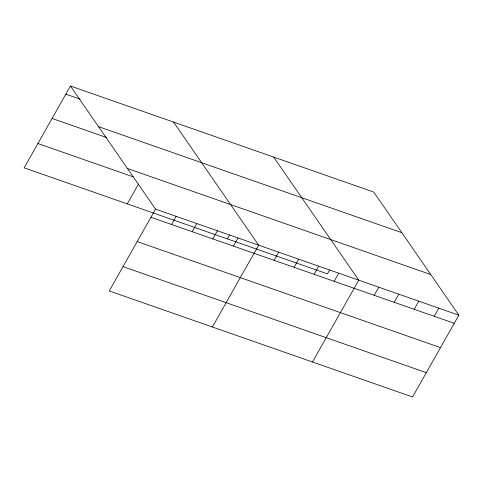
<?xml version="1.0" encoding="UTF-8"?>
<svg xmlns="http://www.w3.org/2000/svg" width="483" height="483" viewBox="0 0 483 483"><rect width="100%" height="100%" fill="white"/><g stroke="black" fill="none" stroke-linecap="round" stroke-linejoin="round"><path stroke-width="0.72" d="M70.433 86.022L155.532 209.133L109.243 290.941L412.567 396.978L458.85 315.17L373.757 192.059L70.433 86.022L24.15 167.83L327.468 273.867L329.641 270.027M127.277 203.886L138.5 184.047M171.556 224.48L176.156 216.342M192.18 231.689L196.78 223.557M212.804 238.898L217.404 230.765M227.372 238.874L229.546 235.034M233.434 246.107L238.034 237.974M212.375 326.997L258.659 245.183L173.566 122.072M274.078 260.319L278.679 252.186M294.093 267.316L298.699 259.184M314.113 274.314L318.714 266.181M334.133 281.311L338.734 273.179M312.471 361.984L358.754 280.176L273.662 157.066M374.174 295.306L378.775 287.174M394.188 302.304L398.795 294.171M414.209 309.301L418.809 301.169M434.229 316.305L438.83 308.166M65.833 94.155L80.057 99.13M98.514 126.649L401.838 232.685M52.079 118.468L106.846 137.613M127.446 168.507L430.77 274.543M37.903 143.517L133.211 176.838M155.532 209.133L458.85 315.17M150.925 217.265L454.249 323.302M137.172 241.578L440.49 347.615M123.002 266.628L426.32 372.665"/></g></svg>
